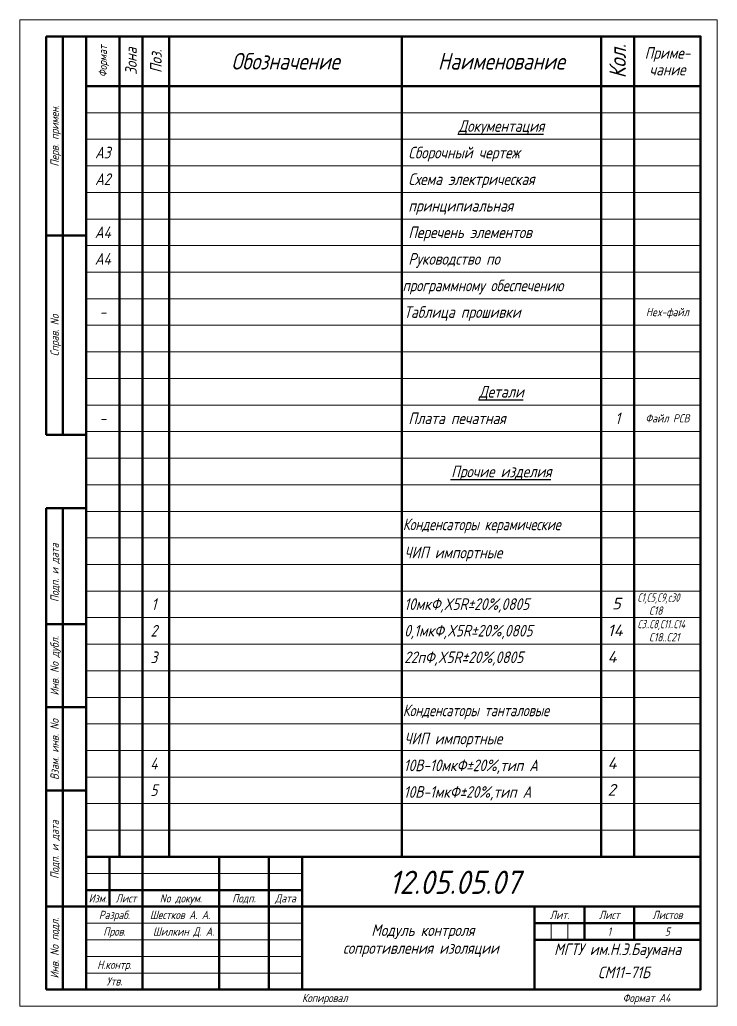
# Model space of a CAD drawing. Header units: millimetres. Extents: x -85 to 1448, y -98 to 199.
# Drawn here: x 358 to 568, y -97.9 to 199.1 of the extents above; entities that cross this region are included whole.
import ezdxf
from ezdxf.enums import TextEntityAlignment as Align

# ---------------------------------------------------------------- set-up
doc = ezdxf.new("R2010")
doc.units = ezdxf.units.MM
for name, color, linetype, lineweight in [('OSN25', 2, 'Continuous', 20), ('OSN50', 3, 'Continuous', 50), ('TEXT', 1, 'Continuous', 30)]:
    doc.layers.add(name, color=color, linetype=linetype, lineweight=lineweight)
doc.styles.add('E', font='simplex.shx', dxfattribs={"width": 0.8, "oblique": 15})
doc.styles.add('E1', font='simplex.shx', dxfattribs={"oblique": 15})
doc.styles.get("Standard").update_dxf_attribs({"font": 'geniso.shx', "oblique": 15})

msp = doc.modelspace()

# ---------------------------------------------------------------- linework, layer by layer
at = {"layer": 'OSN25'}
for p, q in [((377.959, 171.077), (562.959, 171.077)), ((377.959, 163.077), (562.959, 163.077)), ((377.959, 155.077), (562.959, 155.077)), ((377.959, 147.077), (562.959, 147.077)), ((377.959, 147.077), (562.959, 147.077)), ((377.959, 139.077), (562.959, 139.077)), ((377.959, 131.077), (562.959, 131.077)), ((377.959, 123.077), (562.959, 123.077)), ((377.959, 115.077), (562.959, 115.077)), ((377.959, 107.077), (562.959, 107.077)), ((377.959, 99.077), (562.959, 99.077)), ((377.959, 91.077), (562.959, 91.077)), ((377.959, 83.077), (562.959, 83.077)), ((377.959, 75.077), (562.959, 75.077)), ((377.959, 67.077), (562.959, 67.077)), ((377.959, 59.077), (562.959, 59.077)), ((377.959, 51.077), (562.959, 51.077)), ((377.959, 43.077), (562.959, 43.077)), ((377.959, 35.077), (562.959, 35.077)), ((377.959, 27.077), (562.959, 27.077)), ((377.959, 19.077), (562.959, 19.077)), ((377.959, 11.077), (562.959, 11.077)), ((377.959, 3.077), (562.959, 3.077)), ((377.959, -4.923), (562.959, -4.923)), ((377.959, -12.923), (562.959, -12.923)), ((377.959, -20.923), (562.959, -20.923)), ((377.959, -28.923), (562.959, -28.923)), ((377.959, -36.923), (562.959, -36.923)), ((377.959, -44.923), (562.959, -44.923)), ((377.959, -57.923), (442.959, -57.923)), ((377.959, -72.923), (442.959, -72.923)), ((517.959, -72.923), (517.959, -77.923)), ((522.959, -72.923), (522.959, -77.923)), ((377.959, -77.923), (442.959, -77.923)), ((377.959, -82.923), (442.959, -82.923)), ((377.959, -87.923), (442.959, -87.923))]:
    msp.add_line(p, q, dxfattribs=at)
msp.add_lwpolyline([(357.959, -97.923), (567.959, -97.923), (567.959, 199.077), (357.959, 199.077)], close=True, dxfattribs=at)
at = {"layer": 'OSN50'}
for p, q in [((370.959, 194.077), (370.959, 74.077)), ((387.959, 194.077), (387.959, -52.923)), ((394.959, 194.077), (394.959, -52.923)), ((402.959, 194.077), (402.959, -52.923)), ((472.959, 194.077), (472.959, -52.923)), ((532.959, 194.077), (532.959, -52.923)), ((542.959, 194.077), (542.959, -52.923)), ((377.959, 179.077), (562.959, 179.077)), ((370.959, -92.923), (370.959, 52.077)), ((377.959, -52.923), (562.959, -52.923)), ((384.959, -52.923), (384.959, -67.923)), ((394.959, -52.923), (394.959, -92.923)), ((417.959, -52.923), (417.959, -92.923)), ((432.959, -52.923), (432.959, -92.923)), ((442.959, -52.923), (442.959, -92.923)), ((377.959, -62.923), (442.959, -62.923)), ((377.959, -67.923), (442.959, -67.923)), ((442.959, -67.923), (562.959, -67.923)), ((512.959, -67.923), (512.959, -92.923)), ((527.959, -67.923), (527.959, -77.923)), ((542.959, -67.923), (542.959, -77.923)), ((512.959, -72.923), (562.959, -72.923)), ((512.959, -77.923), (562.959, -77.923))]:
    msp.add_line(p, q, dxfattribs=at)
for points in [[(377.959, 194.077), (365.959, 194.077)], [(365.959, 194.077), (365.959, 74.077)], [(377.959, 134.077), (365.959, 134.077)], [(365.959, 74.077), (377.959, 74.077)], [(365.959, -92.923), (365.959, 52.077)], [(377.959, 52.077), (365.959, 52.077)], [(377.959, 17.077), (365.959, 17.077)], [(377.959, -7.923), (365.959, -7.923)], [(377.959, -32.923), (365.959, -32.923)], [(377.959, -67.923), (365.959, -67.923)], [(377.959, -92.923), (365.959, -92.923)]]:
    msp.add_lwpolyline(points, dxfattribs=at)
msp.add_lwpolyline([(377.959, -92.923), (562.959, -92.923), (562.959, 194.077), (377.959, 194.077)], close=True, dxfattribs=at)

# ---------------------------------------------------------------- texts
at = {"layer": 'TEXT', "style": 'E', "oblique": 15, "width": 0.8}
for s, height, p in [('Формат', 2.5, (382.959, 186.577)), ('Зона', 3.5, (391.459, 186.577)), ('Кол.', 5, (537.959, 186.577)), ('Поз.', 3.5, (398.959, 186.577)), ('Перв. примен.', 2.5, (368.459, 164.077)), ('Справ. No', 2.5, (368.459, 104.077)), ('Подп. и дата', 2.5, (368.459, 32.577)), ('Инв. No дубл.', 2.5, (368.459, 4.567)), ('Взам. инв. No', 2.5, (368.459, -20.595)), ('Подп. и дата', 2.5, (368.459, -50.761)), ('Инв. No подл.', 2.5, (368.459, -80.426))]:
    msp.add_text(s, height=height, rotation=90, dxfattribs=at).set_placement(p, align=Align.MIDDLE_CENTER)
for s, height, p in [('Приме-', 3.5, (552.959, 189.077)), ('Обозначение', 5, (437.959, 186.577)), ('Наименование', 5, (502.959, 186.577)), ('чание', 3.5, (552.959, 184.077)), ('%%uДокументация', 3.5, (502.959, 167.077)), ('A3', 3.5, (382.959, 159.077)), ('A2', 3.5, (382.959, 151.077)), ('A4', 3.5, (382.959, 135.077)), ('A4', 3.5, (382.959, 127.077)), ('-', 3.5, (382.959, 111.077)), ('Hex-файл', 2.5, (552.959, 111.077)), ('%%uДетали', 3.5, (502.959, 87.077)), ('1', 3.5, (537.959, 79.077)), ('Файл PCB', 2.5, (552.959, 79.077)), ('-', 3.5, (382.959, 79.077)), ('%%uПрочие изделия', 3.5, (502.959, 63.077)), ('1', 3.5, (398.344, 23.13)), ('2', 3.5, (398.344, 15.13)), ('3', 3.5, (398.344, 7.13)), ('4', 3.5, (398.344, -24.87)), ('5', 3.5, (398.344, -32.87)), ('Изм.', 2.5, (381.459, -65.423)), ('Лист', 2.5, (389.959, -65.423)), ('No докум.', 2.5, (406.459, -65.423)), ('Подп.', 2.5, (425.459, -65.423)), ('Дата', 2.5, (437.959, -65.423)), ('Разраб.', 2.5, (386.459, -70.423)), ('Шестков А. А.', 2.5, (406.197, -70.423)), ('Лит.', 2.5, (520.459, -70.423)), ('Лист', 2.5, (535.459, -70.423)), ('Листов', 2.5, (552.959, -70.423)), ('Пров.', 2.5, (386.459, -75.423)), ('Шилкин Д. А. ', 2.5, (407.932, -75.423)), ('Модуль контроля', 3.5, (479.327, -75.019)), ('1', 2.5, (535.459, -75.423)), ('5', 2.5, (552.959, -75.423)), ('сопротивления изоляции', 3.5, (478.722, -80.39)), ('МГТУ им.Н.Э.Баумана', 3.5, (537.959, -80.761)), ('МГТУ им.Н.Э.Баумана', 3.5, (537.959, -80.761)), ('Н.контр.', 2.5, (386.459, -85.423)), ('СМ11-71Б', 3.5, (539.868, -87.729)), ('Утв.', 2.5, (386.459, -90.423))]:
    msp.add_text(s, height=height, dxfattribs=at).set_placement(p, align=Align.MIDDLE_CENTER)
at = {"layer": 'TEXT', "style": 'E', "oblique": 15}
for s, width, p in [('Сборочный чертеж', 0.8, (474.959, 159.077)), ('Схема электрическая', 0.8, (474.959, 151.077)), ('принципиальная', 0.8, (474.959, 143.077)), ('Перечень элементов', 0.8, (474.959, 135.077)), ('Руководство по', 0.8, (474.959, 127.077)), ('программному обеспечению', 0.77, (473.194, 119.077)), ('Таблица прошивки', 0.8, (473.654, 111.077)), ('Плата печатная', 0.8, (474.959, 79.077))]:
    msp.add_text(s, height=3.5, dxfattribs=dict(at, width=width)).set_placement(p, align=Align.MIDDLE_LEFT)
at = {"layer": 'TEXT', "lineweight": 30, "style": 'E1', "oblique": 15}
for s, width, p in [('Конденсаторы керамические', 0.73, (473.309, 45.395)), ('ЧИП импортные', 0.8, (473.758, 36.938)), ('10мкФ,X5R±20%%%,0805', 0.8, (473.704, 21.392)), ('0,1мкФ,X5R±20%%%,0805', 0.8, (473.704, 13.392)), ('22пФ,X5R±20%%%,0805', 0.8, (473.704, 5.392)), ('Конденсаторы танталовые', 0.73, (473.309, -10.605)), ('ЧИП импортные', 0.8, (473.758, -19.062)), ('10В-10мкФ±20%%%,тип А', 0.8, (473.548, -27.152)), ('10В-1мкФ±20%%%,тип А', 0.8, (473.548, -35.152))]:
    msp.add_text(s, height=3.5, dxfattribs=dict(at, width=width)).set_placement(p)
at = {"layer": 'TEXT', "style": 'E1', "oblique": 15}
for s, p in [('5', (536.277, 21.558)), ('14', (534.933, 13.502)), ('4', (534.933, 5.502)), ('4', (534.933, -26.498)), ('2', (534.933, -34.498))]:
    msp.add_text(s, height=3.5, dxfattribs=at).set_placement(p)
for s, width, p in [('C1,С5,С9,c30', 0.65, (543.892, 23.884)), ('C18', 0.8, (547.363, 19.942)), ('C3..С8,С11..С14', 0.65, (543.892, 15.884)), ('C18..С21', 0.8, (547.363, 11.942))]:
    msp.add_text(s, height=2.5, dxfattribs=dict(at, width=width)).set_placement(p)
at = {"layer": 'TEXT', "linetype": 'Continuous', "style": 'E', "oblique": 15, "width": 0.8}
for s, p in [('Копировал', (442.959, -96.673)), ('Формат A4', (539.459, -96.673))]:
    msp.add_text(s, height=2.5, dxfattribs=at).set_placement(p)
at = {"layer": 'TEXT', "insert": (469.12, -57.102), "char_height": 7, "attachment_point": 1}
msp.add_mtext_dynamic_manual_height_columns('12.05.05.07', width=120, gutter_width=12.5, heights=[0], dxfattribs=at)

doc.saveas('drawing.dxf')
